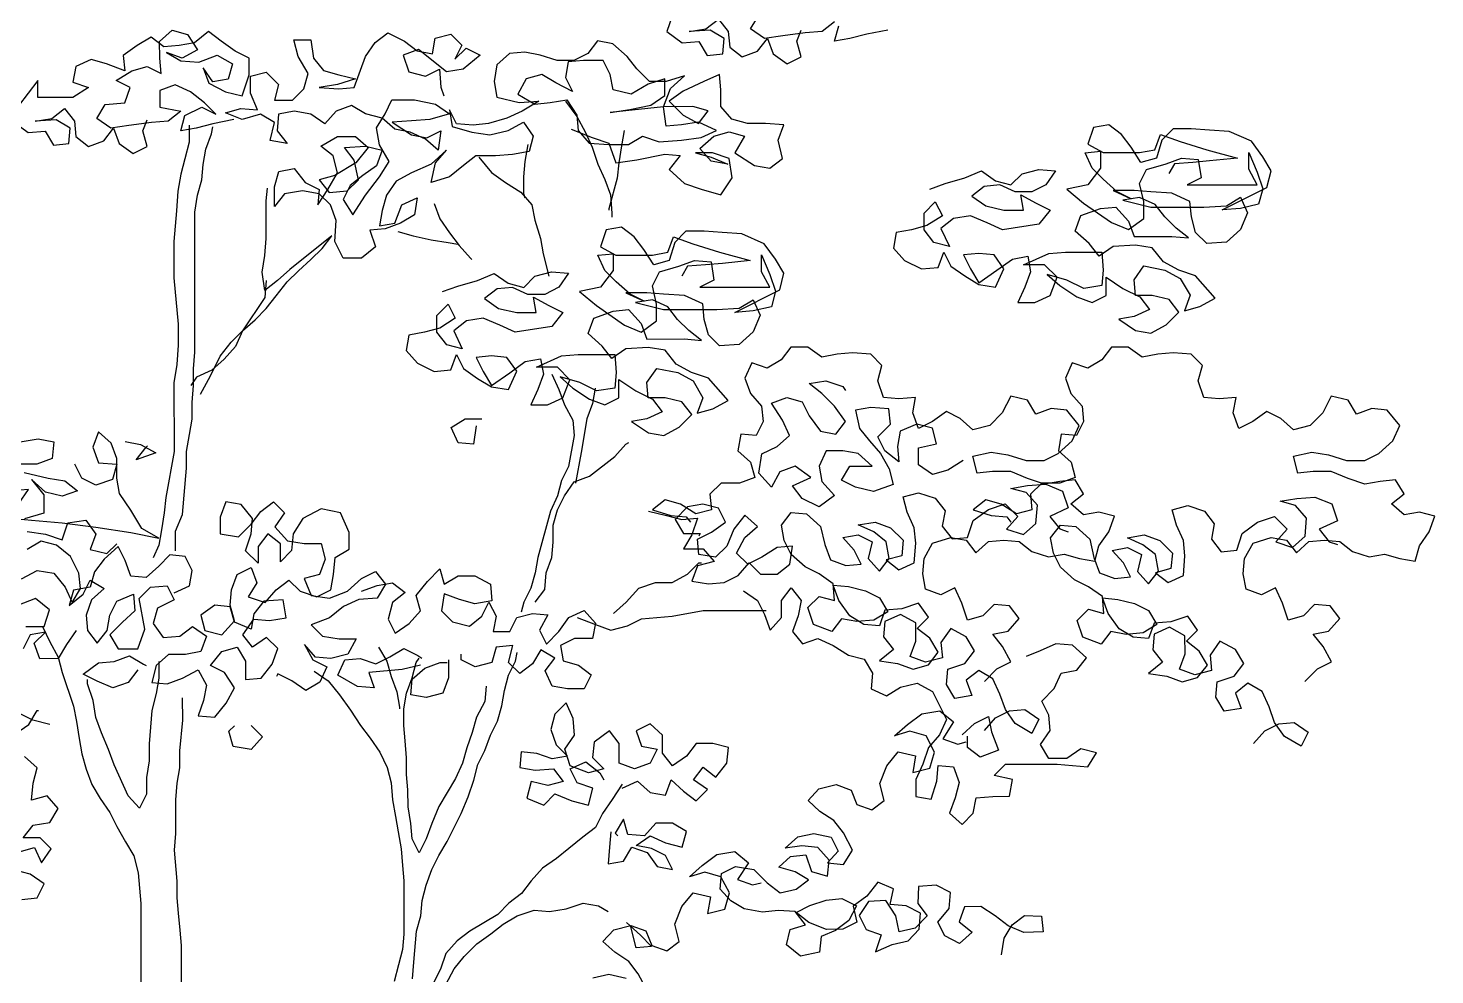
# Model space of a CAD drawing. Header units: millimetres. Extents: x 2198.5 to 2287.8, y 1208.8 to 1298.1.
# Drawn here: x 2240.762 to 2241.489, y 1296.695 to 1297.184 of the extents above; entities that cross this region are included whole.
import ezdxf

# ---------------------------------------------------------------- set-up
doc = ezdxf.new("R2010")
doc.units = ezdxf.units.MM
doc.layers.add('FACHADA', color=7, linetype='Continuous')

# ---------------------------------------------------------------- blocks, each defined once
blk = doc.blocks.new('A$C4B3014FE')
at = {"layer": 'FACHADA', "color": 3}
for points in [[(0.26201, 0.181), (0.25332, 0.17926), (0.24637, 0.17752), (0.24, 0.17635), (0.24173, 0.18272)], [(0.24, 0.18446), (0.23479, 0.1804), (0.22784, 0.17981), (0.21857, 0.17865), (0.21104, 0.17748), (0.20525, 0.18153), (0.20872, 0.18733)], [(0.17281, 0.18671), (0.1705, 0.18034), (0.17687, 0.17571), (0.18382, 0.1763), (0.1873, 0.17051), (0.19367, 0.1711), (0.19425, 0.17747), (0.18845, 0.18094), (0.17976, 0.18035), (0.18671, 0.18151), (0.19192, 0.18557), (0.19598, 0.18036), (0.19657, 0.17399), (0.20178, 0.16994), (0.20815, 0.17227), (0.2122, 0.17748), (0.21452, 0.17111), (0.22032, 0.16707), (0.22611, 0.16997), (0.22436, 0.17634), (0.2261, 0.18097)], [(-0.00866, 0.14392), (-0.01735, 0.14217), (-0.0243, 0.14043), (-0.03067, 0.13926), (-0.02893, 0.14563), (-0.02199, 0.14912), (-0.01619, 0.14623), (-0.02083, 0.15085), (-0.02663, 0.15548), (-0.033, 0.15837), (-0.03937, 0.15605), (-0.03936, 0.1491), (-0.03067, 0.14737), (-0.03588, 0.14331), (-0.04283, 0.14273), (-0.0521, 0.14156), (-0.05963, 0.14039), (-0.06542, 0.14444), (-0.06195, 0.15024), (-0.05384, 0.15082), (-0.05153, 0.1572), (-0.05733, 0.16009), (-0.05096, 0.16415), (-0.04459, 0.16589), (-0.0388, 0.163), (-0.03938, 0.16937), (-0.03939, 0.17632), (-0.03418, 0.18096), (-0.02781, 0.17923), (-0.02375, 0.17286), (-0.03011, 0.16938), (-0.03649, 0.17169), (-0.03069, 0.16822), (-0.02316, 0.16765), (-0.01564, 0.17055), (-0.00926, 0.16708), (-0.01099, 0.16071), (-0.01736, 0.15955), (-0.02142, 0.16533), (-0.0191, 0.15896), (-0.01215, 0.1555), (-0.00519, 0.15376), (-0.00231, 0.16246), (-0.00231, 0.16941), (-0.00811, 0.1723), (-0.0139, 0.17635), (-0.01912, 0.1804), (-0.02491, 0.17576), (-0.03128, 0.17459), (-0.03765, 0.17401), (-0.04286, 0.17806), (-0.04865, 0.17458), (-0.05444, 0.17052), (-0.05386, 0.16415), (-0.06139, 0.16703), (-0.06776, 0.16877), (-0.07413, 0.16586), (-0.07528, 0.15949), (-0.06891, 0.15718), (-0.07528, 0.15312), (-0.08976, 0.15311), (-0.08976, 0.16006), (-0.09786, 0.14963)], [(-0.10017, 0.14325), (-0.0938, 0.13862), (-0.08685, 0.13921), (-0.08337, 0.13342), (-0.077, 0.13401), (-0.07642, 0.14038), (-0.08222, 0.14385), (-0.09091, 0.14326), (-0.08396, 0.14443), (-0.07875, 0.14848), (-0.07469, 0.14328), (-0.0741, 0.13691), (-0.06889, 0.13286), (-0.06252, 0.13518), (-0.05847, 0.14039), (-0.05615, 0.13403), (-0.05035, 0.12998), (-0.04456, 0.13288), (-0.0463, 0.13925), (-0.04457, 0.14388)], [(0.13093, 0.13999), (0.13962, 0.13652), (0.14657, 0.13421), (0.14948, 0.12611), (0.15816, 0.12727), (0.16974, 0.1296), (0.17612, 0.12903), (0.17149, 0.12323), (0.17786, 0.11744), (0.18482, 0.11513), (0.19293, 0.11282), (0.19755, 0.11978), (0.19639, 0.12789), (0.18944, 0.1302), (0.18249, 0.13019), (0.18886, 0.12846), (0.19581, 0.12557), (0.18886, 0.12672), (0.18422, 0.13193), (0.19001, 0.13715), (0.19638, 0.13889), (0.20275, 0.13716), (0.1987, 0.1302), (0.20682, 0.125), (0.21319, 0.12385), (0.2184, 0.12791), (0.21665, 0.13543), (0.21896, 0.14181), (0.21143, 0.14238), (0.20391, 0.14237), (0.19753, 0.1441), (0.19289, 0.14931), (0.19289, 0.15626), (0.1923, 0.16263), (0.18593, 0.15973), (0.17725, 0.15567), (0.17146, 0.15161), (0.17726, 0.14582), (0.18363, 0.14235), (0.18768, 0.14757), (0.18131, 0.1493), (0.16915, 0.14929), (0.14714, 0.14695), (0.15525, 0.14812), (0.16393, 0.14987), (0.16972, 0.15393), (0.16972, 0.16088), (0.16277, 0.15855), (0.15582, 0.15449), (0.14829, 0.15622), (0.14713, 0.16259), (0.14422, 0.16838), (0.13612, 0.16837), (0.12975, 0.16779), (0.12859, 0.16142), (0.13149, 0.15563), (0.12454, 0.1591), (0.11875, 0.16257), (0.11238, 0.16082), (0.10891, 0.15445), (0.11586, 0.1504), (0.12223, 0.15099), (0.12918, 0.15215), (0.13324, 0.14578), (0.13383, 0.13941), (0.13846, 0.1342), (0.14657, 0.13363), (0.15468, 0.13364), (0.16047, 0.13712), (0.16742, 0.13481), (0.17669, 0.1354), (0.1848, 0.13656), (0.19117, 0.13946), (0.18363, 0.14293), (0.17668, 0.14177), (0.17031, 0.14118), (0.16915, 0.14929), (0.17204, 0.15682), (0.17782, 0.16204), (0.1703, 0.15972), (0.16335, 0.15971), (0.15813, 0.16492), (0.15407, 0.17013), (0.14827, 0.17534), (0.1419, 0.17649), (0.13785, 0.17127), (0.13206, 0.16837), (0.12511, 0.16836), (0.11816, 0.17067), (0.11179, 0.17183), (0.10542, 0.17124), (0.10021, 0.1666), (0.09906, 0.15965), (0.10022, 0.15328), (0.10949, 0.15097), (0.1176, 0.15156), (0.11065, 0.1475), (0.10428, 0.1446), (0.09675, 0.14227), (0.09038, 0.14169), (0.08343, 0.14226), (0.08053, 0.14805), (0.0817, 0.1411), (0.08981, 0.13879), (0.09734, 0.13764), (0.10487, 0.13939), (0.11123, 0.14287), (0.11529, 0.13708), (0.11356, 0.13071), (0.10661, 0.12954), (0.09966, 0.12896), (0.09155, 0.12895), (0.08634, 0.12489), (0.08056, 0.12025), (0.07303, 0.11793), (0.07476, 0.12604), (0.07939, 0.13125), (0.07302, 0.12546), (0.06492, 0.12197), (0.05855, 0.11849), (0.0545, 0.1127), (0.05277, 0.10632), (0.05162, 0.09995), (0.05799, 0.10112), (0.06087, 0.10865), (0.06724, 0.11155), (0.06609, 0.1046), (0.0603, 0.10112), (0.05393, 0.0988), (0.04756, 0.09821), (0.04989, 0.09126), (0.0441, 0.08662), (0.03657, 0.08662), (0.03309, 0.09356), (0.03366, 0.10225), (0.03134, 0.10862), (0.0267, 0.11325), (0.01975, 0.1144), (0.01222, 0.11324), (0.00817, 0.10802), (0.00816, 0.11613), (0.00989, 0.1225), (0.01626, 0.12367), (0.0209, 0.11788), (0.0267, 0.11499), (0.02612, 0.10862), (0.03017, 0.11499), (0.03422, 0.12195), (0.03248, 0.12889), (0.02726, 0.13294), (0.03421, 0.137), (0.04174, 0.13701), (0.04695, 0.13238), (0.04175, 0.12601), (0.03306, 0.12079), (0.02669, 0.11904), (0.03075, 0.11383), (0.03828, 0.11442), (0.04291, 0.11906), (0.04117, 0.12716), (0.03711, 0.13237), (0.04579, 0.13296), (0.05275, 0.13123), (0.05043, 0.12486), (0.04465, 0.1208), (0.03944, 0.11674), (0.03655, 0.11094), (0.04061, 0.10458), (0.04581, 0.11269), (0.0516, 0.12022), (0.05565, 0.1266), (0.05159, 0.13355), (0.05042, 0.14049), (0.05389, 0.14629), (0.05678, 0.15208), (0.06605, 0.15209), (0.07474, 0.15036), (0.08053, 0.14631), (0.07243, 0.14399), (0.0649, 0.1434), (0.05679, 0.14282), (0.0649, 0.13761), (0.07127, 0.13646), (0.07706, 0.13936), (0.07591, 0.13125), (0.0707, 0.13588), (0.06432, 0.13877), (0.05795, 0.13992), (0.05273, 0.14455), (0.04578, 0.14628), (0.03999, 0.14975), (0.03362, 0.14743), (0.02899, 0.14221), (0.02319, 0.14626), (0.01624, 0.14741), (0.00987, 0.14625), (0.0093, 0.1393), (0.01336, 0.13409), (0.00641, 0.13524), (0.00814, 0.14277), (0.00234, 0.14624), (-0.00519, 0.14392), (-0.01214, 0.14681), (-0.00577, 0.14855), (0.00118, 0.14798), (-0.00172, 0.15493), (-0.00173, 0.16188), (0.00464, 0.16362), (0.00986, 0.15841), (0.00813, 0.15204), (0.01566, 0.15205), (0.02029, 0.15668), (0.02202, 0.16306), (0.01796, 0.17), (0.01621, 0.17695), (0.02316, 0.17696), (0.02433, 0.16943), (0.02839, 0.16422), (0.03476, 0.16249), (0.04171, 0.16076), (0.03419, 0.15843), (0.02666, 0.15727), (0.03477, 0.1567), (0.04114, 0.15728), (0.04576, 0.17003), (0.04981, 0.17582), (0.05502, 0.17988), (0.06197, 0.17641), (0.06719, 0.17237), (0.07356, 0.17121), (0.07471, 0.17759), (0.08108, 0.17933), (0.08572, 0.1747), (0.08283, 0.1689), (0.08746, 0.17354), (0.09325, 0.17065), (0.08631, 0.16485), (0.07936, 0.16369), (0.06777, 0.17295), (0.0614, 0.17062), (0.06372, 0.16367), (0.07067, 0.16194), (0.07646, 0.16484), (0.07705, 0.15732), (0.07821, 0.15384)], [(0.27938, 0.11514), (0.28575, 0.11746), (0.29385, 0.11979), (0.3008, 0.12269), (0.3066, 0.11864), (0.31297, 0.11691), (0.3176, 0.12155), (0.32455, 0.12329), (0.3315, 0.12272), (0.32745, 0.11692), (0.32166, 0.11402), (0.31471, 0.11402), (0.30834, 0.11691), (0.30197, 0.11632), (0.29676, 0.11226), (0.30255, 0.10821), (0.31008, 0.10648), (0.31819, 0.10649), (0.31703, 0.11286), (0.3234, 0.10939), (0.3292, 0.1065), (0.32457, 0.1007), (0.30951, 0.09837), (0.30314, 0.10126), (0.29619, 0.10415), (0.28924, 0.10299), (0.28403, 0.09893), (0.28751, 0.0914), (0.28114, 0.09313), (0.27708, 0.09834), (0.27707, 0.10529), (0.2817, 0.10993), (0.2846, 0.10414), (0.27823, 0.10008), (0.27187, 0.09834), (0.26549, 0.09717), (0.26434, 0.0908), (0.26898, 0.08559), (0.27593, 0.08212), (0.28288, 0.08271), (0.2852, 0.08908), (0.2881, 0.08329), (0.29389, 0.07924), (0.29969, 0.07577), (0.30664, 0.07462), (0.31011, 0.08216), (0.30605, 0.08794), (0.29968, 0.08852), (0.2933, 0.08793), (0.29621, 0.08214), (0.29969, 0.07635), (0.30721, 0.08157), (0.31358, 0.08621), (0.31995, 0.08738), (0.32111, 0.08101), (0.3188, 0.07463), (0.31591, 0.06826), (0.32286, 0.06827), (0.32923, 0.07117), (0.33212, 0.0787), (0.3269, 0.08391), (0.31821, 0.0839), (0.32864, 0.08854), (0.33558, 0.08913), (0.35064, 0.08914), (0.35123, 0.08161), (0.35066, 0.07524), (0.34313, 0.07408), (0.33617, 0.07755), (0.32806, 0.07985), (0.33328, 0.07523), (0.34024, 0.0706), (0.34661, 0.06829), (0.3524, 0.07119), (0.35239, 0.07872), (0.35935, 0.07409), (0.3663, 0.07062), (0.37036, 0.06541), (0.36399, 0.06251), (0.35762, 0.06135), (0.36457, 0.05672), (0.37095, 0.05557), (0.37731, 0.05905), (0.38252, 0.06427), (0.37846, 0.06948), (0.37151, 0.07121), (0.36456, 0.0712), (0.36398, 0.07757), (0.36803, 0.08337), (0.37671, 0.08164), (0.38309, 0.07817), (0.38715, 0.07122), (0.38484, 0.06485), (0.39121, 0.06659), (0.39758, 0.07007), (0.38946, 0.07933), (0.38251, 0.08164), (0.37613, 0.08511), (0.37149, 0.0909), (0.36454, 0.09205), (0.35528, 0.09146), (0.34949, 0.0874), (0.34543, 0.09261), (0.33963, 0.09782), (0.34194, 0.10419), (0.35005, 0.1071), (0.35642, 0.10768), (0.36164, 0.10189), (0.36396, 0.09553), (0.3796, 0.09554), (0.38655, 0.09497), (0.38133, 0.09902), (0.37669, 0.10365), (0.37264, 0.10886), (0.36626, 0.11175), (0.35931, 0.11058), (0.3709, 0.1077), (0.39291, 0.10772), (0.40217, 0.1083), (0.40796, 0.11178), (0.41087, 0.10542), (0.40798, 0.09846), (0.40219, 0.09324), (0.39408, 0.09266), (0.38944, 0.09729), (0.3877, 0.10366), (0.38711, 0.11003), (0.37958, 0.1135), (0.37089, 0.11407), (0.36394, 0.11464), (0.35525, 0.11463), (0.36279, 0.11116), (0.35699, 0.11405), (0.3512, 0.11926), (0.34656, 0.12389), (0.34366, 0.13026), (0.35003, 0.13084), (0.35003, 0.12389), (0.34483, 0.11694), (0.33614, 0.11519), (0.3431, 0.10941), (0.35469, 0.10131), (0.36164, 0.09842), (0.36801, 0.10306), (0.368, 0.11001), (0.36626, 0.11754), (0.36915, 0.12333), (0.37725, 0.12566), (0.38362, 0.12798), (0.39057, 0.12741), (0.39174, 0.11988), (0.38595, 0.11698), (0.41491, 0.117), (0.41143, 0.12337), (0.41142, 0.13032), (0.4149, 0.12222), (0.41723, 0.11527), (0.4155, 0.10889), (0.40797, 0.10715), (0.40044, 0.10656), (0.41896, 0.11585), (0.4207, 0.1228), (0.41722, 0.12859), (0.41258, 0.13496), (0.40331, 0.139), (0.3952, 0.13957), (0.38767, 0.14015), (0.38014, 0.14014), (0.37551, 0.1355), (0.3732, 0.12797), (0.36683, 0.12623), (0.36277, 0.13259), (0.35871, 0.1378), (0.35349, 0.14185), (0.34712, 0.14069), (0.34481, 0.13374), (0.35119, 0.13027), (0.36624, 0.13028), (0.37261, 0.13144), (0.37493, 0.13782), (0.38304, 0.13493), (0.39404, 0.13146), (0.40679, 0.128), (0.39521, 0.12683), (0.38826, 0.12625), (0.38073, 0.12566), (0.37842, 0.1216)], [(0.0777, 0.07275), (0.08407, 0.07508), (0.09218, 0.0774), (0.09913, 0.0803), (0.10492, 0.07625), (0.1113, 0.07452), (0.11593, 0.07916), (0.12287, 0.0809), (0.12983, 0.08033), (0.12578, 0.07454), (0.11999, 0.07163), (0.11304, 0.07163), (0.10666, 0.07452), (0.10029, 0.07393), (0.09508, 0.06987), (0.10088, 0.06582), (0.10841, 0.06409), (0.11652, 0.0641), (0.11535, 0.07047), (0.12173, 0.067), (0.12752, 0.06411), (0.12289, 0.05831), (0.10784, 0.05598), (0.10146, 0.05887), (0.09451, 0.06176), (0.08756, 0.0606), (0.08235, 0.05654), (0.08583, 0.04901), (0.07946, 0.05075), (0.0754, 0.05595), (0.0754, 0.06291), (0.08003, 0.06754), (0.08293, 0.06175), (0.07656, 0.05769), (0.07019, 0.05595), (0.06382, 0.05479), (0.06267, 0.04841), (0.06731, 0.04321), (0.07426, 0.03974), (0.08121, 0.04032), (0.08352, 0.0467), (0.08642, 0.04091), (0.09222, 0.03686), (0.09801, 0.03339), (0.10496, 0.03223), (0.10843, 0.03977), (0.10437, 0.04556), (0.098, 0.04613), (0.09163, 0.04554), (0.09453, 0.03975), (0.09801, 0.03397), (0.10554, 0.03919), (0.1119, 0.04383), (0.11827, 0.04499), (0.11944, 0.03862), (0.11713, 0.03225), (0.11424, 0.02587), (0.12119, 0.02588), (0.12756, 0.02878), (0.13044, 0.03631), (0.12523, 0.04152), (0.11654, 0.04151), (0.12696, 0.04616), (0.13391, 0.04674), (0.14897, 0.04675), (0.14956, 0.03923), (0.14898, 0.03285), (0.14145, 0.03169), (0.1345, 0.03516), (0.12639, 0.03747), (0.13161, 0.03284), (0.13856, 0.02821), (0.14493, 0.0259), (0.15072, 0.0288), (0.15072, 0.03633), (0.15767, 0.0317), (0.16462, 0.02824), (0.16868, 0.02303), (0.16232, 0.02012), (0.15595, 0.01896), (0.1629, 0.01433), (0.16927, 0.01318), (0.17564, 0.01666), (0.18085, 0.02188), (0.17679, 0.02709), (0.16984, 0.02882), (0.16289, 0.02881), (0.1623, 0.03518), (0.16635, 0.04098), (0.17504, 0.03925), (0.18141, 0.03578), (0.18547, 0.02883), (0.18316, 0.02246), (0.18953, 0.0242), (0.1959, 0.02768), (0.18778, 0.03694), (0.18083, 0.03925), (0.17446, 0.04272), (0.16982, 0.04851), (0.16287, 0.04966), (0.1536, 0.04908), (0.14781, 0.04502), (0.14375, 0.05023), (0.13796, 0.05543), (0.14027, 0.06181), (0.14837, 0.06471), (0.15474, 0.06529), (0.15996, 0.05951), (0.16228, 0.05314), (0.17792, 0.05315), (0.18487, 0.05258), (0.17966, 0.05663), (0.17502, 0.06126), (0.17096, 0.06647), (0.16459, 0.06936), (0.15764, 0.06819), (0.16922, 0.06531), (0.19123, 0.06533), (0.2005, 0.06592), (0.20629, 0.0694), (0.20919, 0.06303), (0.2063, 0.05607), (0.20051, 0.05086), (0.19241, 0.05027), (0.18777, 0.0549), (0.18602, 0.06127), (0.18544, 0.06764), (0.17791, 0.07111), (0.16922, 0.07168), (0.16227, 0.07225), (0.15358, 0.07224), (0.16111, 0.06878), (0.15532, 0.07167), (0.14952, 0.07687), (0.14488, 0.0815), (0.14198, 0.08787), (0.14835, 0.08846), (0.14836, 0.08151), (0.14315, 0.07455), (0.13447, 0.07281), (0.14142, 0.06702), (0.15301, 0.05892), (0.15997, 0.05603), (0.16633, 0.06067), (0.16633, 0.06762), (0.16458, 0.07515), (0.16747, 0.08094), (0.17558, 0.08327), (0.18195, 0.08559), (0.1889, 0.08502), (0.19006, 0.07749), (0.18427, 0.07459), (0.21323, 0.07462), (0.20975, 0.08098), (0.20975, 0.08793), (0.21323, 0.07983), (0.21555, 0.07288), (0.21382, 0.06651), (0.20629, 0.06476), (0.19876, 0.06418), (0.21729, 0.07346), (0.21902, 0.08041), (0.21554, 0.0862), (0.2109, 0.09257), (0.20163, 0.09661), (0.19352, 0.09719), (0.18599, 0.09776), (0.17846, 0.09775), (0.17383, 0.09311), (0.17152, 0.08558), (0.16515, 0.08384), (0.16109, 0.09021), (0.15703, 0.09541), (0.15182, 0.09946), (0.14545, 0.0983), (0.14314, 0.09135), (0.14951, 0.08788), (0.16457, 0.08789), (0.17094, 0.08906), (0.17325, 0.09543), (0.18136, 0.09254), (0.19237, 0.08908), (0.20512, 0.08561), (0.19353, 0.08444), (0.18658, 0.08386), (0.17905, 0.08327), (0.17674, 0.07922)], [(0.302, -0.08864), (0.30721, -0.08342), (0.313, -0.08052), (0.30952, -0.07415), (0.30546, -0.06894), (0.31183, -0.06778), (0.31646, -0.06256), (0.3124, -0.05735), (0.30603, -0.05678), (0.3014, -0.06142), (0.29503, -0.06316), (0.2927, -0.05621), (0.2898, -0.04984), (0.28401, -0.05274), (0.27764, -0.05043), (0.27648, -0.04406), (0.27705, -0.03769), (0.28052, -0.03132), (0.28805, -0.02899), (0.29442, -0.03014), (0.29848, -0.03535), (0.30369, -0.03072), (0.31006, -0.03013), (0.31643, -0.0307), (0.32164, -0.03475), (0.3286, -0.03706), (0.33497, -0.0359), (0.34134, -0.03763), (0.34771, -0.03878), (0.34944, -0.03241), (0.35349, -0.02662), (0.3558, -0.02024), (0.34943, -0.01851), (0.34306, -0.01967), (0.33784, -0.01505), (0.34305, -0.01099), (0.33957, -0.0052), (0.3332, -0.00578), (0.32683, -0.00695), (0.31988, -0.00464), (0.31293, -0.00175), (0.3054, -0.00175), (0.29903, -0.00234), (0.29728, 0.00461), (0.30481, 0.00635), (0.31176, 0.0052), (0.31929, 0.00289), (0.32682, 0.0029), (0.33261, 0.0058), (0.3384, 0.01102), (0.34129, 0.01739), (0.33607, 0.02376), (0.3297, 0.02433), (0.32333, 0.02201), (0.31985, 0.0278), (0.3129, 0.02953), (0.30943, 0.02258), (0.30422, 0.01736), (0.29727, 0.01561), (0.29205, 0.02024), (0.28626, 0.02313), (0.28047, 0.01907), (0.27468, 0.01617), (0.27236, 0.02254), (0.27351, 0.02891), (0.26656, 0.02833), (0.26019, 0.0289), (0.25787, 0.03585), (0.2596, 0.04222), (0.25496, 0.04685), (0.24743, 0.04742), (0.24106, 0.04684), (0.23469, 0.04568), (0.2289, 0.04972), (0.22195, 0.04972), (0.2179, 0.0445), (0.21211, 0.04102), (0.20573, 0.04333), (0.20284, 0.03696), (0.20517, 0.03059), (0.2098, 0.02538), (0.21039, 0.01901), (0.2075, 0.01322), (0.20113, 0.01379), (0.19997, 0.00684), (0.20519, 0.00221), (0.20694, -0.00416), (0.20057, -0.00648), (0.19304, -0.00649), (0.18841, -0.01113), (0.18899, -0.0175), (0.18262, -0.01924), (0.17625, -0.01519), (0.16988, -0.01346), (0.16467, -0.01752), (0.1722, -0.01983), (0.17857, -0.0204), (0.18031, -0.02272)], [(0.43468, -0.08864), (0.43989, -0.08342), (0.44568, -0.08052), (0.4422, -0.07415), (0.43814, -0.06894), (0.44451, -0.06778), (0.44914, -0.06256), (0.44508, -0.05735), (0.43871, -0.05678), (0.43408, -0.06142), (0.42771, -0.06316), (0.42538, -0.05621), (0.42248, -0.04984), (0.41669, -0.05274), (0.41032, -0.05043), (0.40916, -0.04406), (0.40973, -0.03769), (0.4132, -0.03132), (0.42073, -0.02899), (0.4271, -0.03014), (0.43116, -0.03535), (0.43637, -0.03072), (0.44274, -0.03013), (0.44911, -0.0307), (0.45432, -0.03475), (0.46128, -0.03706), (0.46765, -0.0359), (0.47402, -0.03763), (0.48039, -0.03878), (0.48212, -0.03241), (0.48617, -0.02662), (0.48848, -0.02024), (0.48211, -0.01851), (0.47574, -0.01967), (0.47052, -0.01505), (0.47573, -0.01099), (0.47225, -0.0052), (0.46588, -0.00578), (0.45951, -0.00695), (0.45256, -0.00464), (0.44561, -0.00175), (0.43808, -0.00175), (0.43171, -0.00234), (0.42996, 0.00461), (0.43749, 0.00635), (0.44444, 0.0052), (0.45197, 0.00289), (0.4595, 0.0029), (0.46529, 0.0058), (0.47108, 0.01102), (0.47397, 0.01739), (0.46875, 0.02376), (0.46238, 0.02433), (0.45601, 0.02201), (0.45253, 0.0278), (0.44558, 0.02953), (0.44211, 0.02258), (0.4369, 0.01736), (0.42995, 0.01561), (0.42474, 0.02024), (0.41894, 0.02313), (0.41315, 0.01907), (0.40736, 0.01617), (0.40504, 0.02254), (0.40619, 0.02891), (0.39924, 0.02833), (0.39287, 0.0289), (0.39055, 0.03585), (0.39228, 0.04222), (0.38764, 0.04685), (0.38011, 0.04742), (0.37374, 0.04684), (0.36737, 0.04568), (0.36158, 0.04972), (0.35463, 0.04972), (0.35058, 0.0445), (0.34479, 0.04102), (0.33841, 0.04333), (0.33552, 0.03696), (0.33785, 0.03059), (0.34249, 0.02538), (0.34307, 0.01901), (0.34018, 0.01322), (0.33381, 0.01379), (0.33266, 0.00684), (0.33787, 0.00221), (0.33962, -0.00416), (0.33325, -0.00648), (0.32572, -0.00649), (0.32109, -0.01113), (0.32167, -0.0175), (0.3153, -0.01924), (0.30893, -0.01519), (0.30256, -0.01346), (0.29735, -0.01752), (0.30488, -0.01983), (0.31125, -0.0204), (0.31299, -0.02272)], [(0.29323, 0.00287), (0.28686, -0.00119), (0.28049, -0.00294), (0.2747, 0.00111), (0.27469, 0.00806), (0.28222, 0.00981), (0.28047, 0.01618), (0.2741, 0.01791), (0.26715, 0.01501), (0.266, 0.00864), (0.26659, 0.00226), (0.26079, 0.00689), (0.25789, 0.01268), (0.2631, 0.0179), (0.26251, 0.02427), (0.25498, 0.02484), (0.24861, 0.02368), (0.25036, 0.01615), (0.25442, 0.01094), (0.25905, 0.00573), (0.26253, -0.00064), (0.26428, -0.007), (0.25617, -0.00991), (0.24864, -0.00818), (0.24285, -0.00529), (0.24632, 0.00051), (0.25558, 0.00052), (0.24979, 0.00572), (0.24341, 0.00688), (0.23646, 0.00687), (0.23357, 0.0005), (0.23474, -0.00587), (0.23996, -0.01166), (0.23359, -0.0163), (0.22664, -0.01283), (0.22258, -0.00762), (0.2301, -0.00414), (0.22373, 0.00049), (0.21736, -0.00183), (0.21389, -0.00821), (0.20867, -0.00242), (0.20982, 0.00569), (0.21619, 0.00859), (0.2214, 0.01323), (0.2185, 0.0196), (0.21386, 0.02654), (0.22023, 0.02887), (0.2266, 0.02713), (0.2295, 0.02134), (0.23414, 0.01498), (0.24051, 0.01382), (0.24456, 0.01904), (0.23992, 0.02541), (0.2347, 0.03062), (0.22949, 0.03467), (0.23644, 0.03583), (0.24339, 0.03352), (0.24455, 0.03178)], [(0.09166, 0.01716), (0.0905, 0.00963), (0.08413, 0.01021), (0.08123, 0.01657), (0.08702, 0.02006), (0.09397, 0.02006)], [(-0.09716, 0.01062), (-0.08963, 0.01178), (-0.08325, 0.01063), (-0.08383, 0.00368), (-0.0902, 0.00136), (-0.10526, 0.00135)], [(-0.09541, -0.00212), (-0.08556, -0.00443), (-0.07861, -0.00558), (-0.07339, -0.00963), (-0.07976, -0.01195), (-0.08671, -0.01022), (-0.09251, -0.00501), (-0.08729, -0.01138), (-0.08728, -0.01891), (-0.09539, -0.02123)], [(-0.09771, -0.01487), (-0.09366, -0.00907), (-0.10061, -0.00966)], [(-0.11914, -0.02068), (-0.10408, -0.02066), (-0.09249, -0.02181), (-0.07975, -0.02296), (-0.06585, -0.02468), (-0.05136, -0.02699), (-0.03978, -0.02929), (-0.04673, -0.02524), (-0.05137, -0.01772), (-0.05601, -0.01077), (-0.05718, -0.0044), (-0.05718, 0.00371), (-0.05951, 0.01007), (-0.06472, 0.0147), (-0.06704, 0.00833), (-0.06471, 0.00196), (-0.05718, 0.00139), (-0.05891, -0.00498), (-0.06586, -0.00731), (-0.07166, -0.00442), (-0.07456, 0.00137)], [(-0.05372, 0.01066), (-0.04734, 0.00951), (-0.04097, 0.00604), (-0.04908, 0.00313), (-0.04503, 0.00835), (-0.04445, 0.00893)], [(0.30202, -0.10891), (0.30665, -0.10369), (0.31244, -0.10079), (0.31881, -0.10021), (0.3246, -0.10425), (0.32171, -0.11005), (0.31476, -0.106), (0.3107, -0.10021), (0.30838, -0.09384), (0.30547, -0.08748), (0.29968, -0.08401), (0.29447, -0.08806), (0.29679, -0.09443), (0.28984, -0.0956), (0.28636, -0.08981), (0.28694, -0.08344), (0.29389, -0.08111), (0.29793, -0.0759), (0.29445, -0.07011), (0.28808, -0.06664), (0.28403, -0.07244), (0.28462, -0.07881), (0.27767, -0.08055), (0.27129, -0.07824), (0.2736, -0.07187), (0.2736, -0.06434), (0.26722, -0.06087), (0.26086, -0.06377), (0.26028, -0.07014), (0.26434, -0.07535), (0.25855, -0.07999), (0.26608, -0.08114), (0.27246, -0.08345), (0.27883, -0.08171), (0.28288, -0.07649), (0.2794, -0.0707), (0.27418, -0.06665), (0.27881, -0.06201), (0.27475, -0.05623), (0.2678, -0.05855), (0.26085, -0.05914), (0.25854, -0.06551), (0.25217, -0.06494), (0.24637, -0.06147), (0.24173, -0.0551), (0.23941, -0.04873), (0.24578, -0.0493), (0.25273, -0.05103), (0.25853, -0.05392), (0.26201, -0.05971), (0.25622, -0.06319), (0.24927, -0.06378), (0.2429, -0.06263), (0.23885, -0.06784), (0.23132, -0.06495), (0.22899, -0.05801), (0.23362, -0.05337), (0.24, -0.0551), (0.23941, -0.04815), (0.23361, -0.0441), (0.22782, -0.04121), (0.22202, -0.036), (0.21912, -0.03021), (0.21796, -0.02384), (0.22201, -0.01863), (0.22838, -0.0192), (0.23418, -0.02441), (0.23592, -0.03194), (0.23824, -0.03831), (0.24462, -0.04062), (0.25099, -0.04003), (0.24809, -0.03424), (0.24345, -0.02903), (0.24982, -0.02787), (0.25561, -0.03076), (0.25388, -0.03771), (0.25852, -0.04292), (0.26257, -0.0377), (0.2614, -0.03075), (0.25619, -0.0267), (0.24981, -0.02381), (0.25676, -0.02265), (0.26314, -0.02496), (0.26835, -0.03017), (0.26778, -0.03654), (0.26141, -0.03828), (0.26663, -0.04233), (0.273, -0.03943), (0.27357, -0.03132), (0.27298, -0.02495), (0.27008, -0.01858), (0.26834, -0.01221), (0.27471, -0.01047), (0.28166, -0.01278), (0.28572, -0.01799), (0.28457, -0.02436), (0.28863, -0.02957), (0.295, -0.02899), (0.29731, -0.02203), (0.30367, -0.01739), (0.31062, -0.01507), (0.31584, -0.02028), (0.31121, -0.0255), (0.31816, -0.02781), (0.32337, -0.02317), (0.32394, -0.01564), (0.3193, -0.01043), (0.31293, -0.0087), (0.31988, -0.00753), (0.32741, -0.00695), (0.33436, -0.00984), (0.33669, -0.01678), (0.32916, -0.02027), (0.33322, -0.02548), (0.3367, -0.02663)], [(-0.03339, -0.05188), (-0.02702, -0.04897), (-0.02587, -0.0426), (-0.02877, -0.03681), (-0.03514, -0.03624), (-0.03977, -0.04088), (-0.04498, -0.04551), (-0.05135, -0.04494), (-0.05367, -0.03857), (-0.05657, -0.03278), (-0.06236, -0.038), (-0.06641, -0.04322), (-0.06814, -0.04959), (-0.07509, -0.05075), (-0.07682, -0.05713), (-0.07103, -0.05249), (-0.06814, -0.04669), (-0.06235, -0.05016), (-0.06756, -0.0548), (-0.06987, -0.06118), (-0.06928, -0.06755), (-0.06522, -0.07276), (-0.06117, -0.06754), (-0.06002, -0.06117), (-0.05713, -0.05537), (-0.05018, -0.05247), (-0.0496, -0.05942), (-0.05481, -0.06406), (-0.06001, -0.06928), (-0.05653, -0.07506), (-0.04842, -0.07506), (-0.04554, -0.06695), (-0.04786, -0.05421), (-0.04324, -0.04957), (-0.03629, -0.04898), (-0.03338, -0.05477), (-0.04033, -0.05825), (-0.04206, -0.06463), (-0.038, -0.07041), (-0.03105, -0.06983), (-0.02584, -0.06577), (-0.02005, -0.06982), (-0.02236, -0.07619), (-0.02873, -0.07736), (-0.03568, -0.07736), (-0.04089, -0.082), (-0.04262, -0.08895), (-0.03625, -0.08953), (-0.02988, -0.0872), (-0.02351, -0.08372), (-0.02003, -0.09009), (-0.02118, -0.09646), (-0.02349, -0.10284), (-0.01654, -0.10341), (-0.01191, -0.09761), (-0.00845, -0.09124), (-0.01251, -0.08487), (-0.0183, -0.08198), (-0.01367, -0.07618), (-0.0073, -0.07444), (-0.00382, -0.08023), (-0.00382, -0.08776), (0.00256, -0.08717), (0.00718, -0.08138), (0.00949, -0.075), (0.00486, -0.07037), (-0.00093, -0.07443), (-0.00499, -0.06922), (-0.00036, -0.06285), (0.00601, -0.06342), (0.01296, -0.06226), (0.01179, -0.05473), (0.00368, -0.05532), (-0.00036, -0.06053), (-0.00152, -0.06691), (-0.00847, -0.06402), (-0.01021, -0.05765), (-0.01659, -0.05707), (-0.02237, -0.06113), (-0.02063, -0.0675), (-0.01368, -0.06923), (-0.00847, -0.06344), (-0.01021, -0.05707), (-0.00964, -0.0507), (-0.00733, -0.04432), (-0.00154, -0.04142), (0.00078, -0.04779), (-0.00269, -0.05358), (0.00426, -0.0559), (0.00889, -0.05068), (0.0141, -0.04662), (0.01874, -0.05125), (0.02569, -0.05356), (0.03148, -0.05066), (0.03263, -0.04429), (0.03321, -0.03733), (0.039, -0.03385), (0.03899, -0.0269), (0.03551, -0.0188), (0.0274, -0.01707), (0.01987, -0.02113), (0.01582, -0.0275), (0.01525, -0.03445), (0.01062, -0.03909), (0.01061, -0.03156), (0.0054, -0.02751), (0.00135, -0.03273), (0.00135, -0.03968), (-0.00386, -0.03447), (-0.00155, -0.02752), (-0.00098, -0.02115), (-0.00562, -0.01536), (-0.01199, -0.01421), (-0.0143, -0.02058), (-0.0143, -0.02753), (-0.00677, -0.02868), (-0.00156, -0.02347), (0.00249, -0.01825), (0.0077, -0.01419), (0.01234, -0.01882), (0.00829, -0.02461), (0.01351, -0.0304), (0.02046, -0.03155), (0.02741, -0.03155), (0.02915, -0.03792), (0.02684, -0.04429), (0.02047, -0.04603), (0.02338, -0.05298), (0.03091, -0.05413), (0.03843, -0.05123), (0.04422, -0.04601), (0.05001, -0.04311), (0.05407, -0.04832), (0.0506, -0.05412), (0.04307, -0.0547), (0.0367, -0.0576), (0.03091, -0.06224), (0.02339, -0.06514), (0.02802, -0.06977), (0.03498, -0.07093), (0.04193, -0.07092), (0.03846, -0.07729), (0.03151, -0.07904), (0.02514, -0.07846), (0.0205, -0.07326), (0.02398, -0.07962), (0.02977, -0.08251), (0.02688, -0.08889), (0.02109, -0.09237), (0.0153, -0.08832), (0.0095, -0.08543), (0.00893, -0.08659)], [(0.16293, -0.0181), (0.17046, -0.01983), (0.17683, -0.02156), (0.1832, -0.02098), (0.18089, -0.02793), (0.17742, -0.03373), (0.18553, -0.03372), (0.19017, -0.03893), (0.18322, -0.04067), (0.18091, -0.04705), (0.18786, -0.0482), (0.19423, -0.04761), (0.20002, -0.04471), (0.20465, -0.03949), (0.20929, -0.04412), (0.21624, -0.04412), (0.22145, -0.04006), (0.2226, -0.03253), (0.21623, -0.03311), (0.20986, -0.03717), (0.20407, -0.04007), (0.19943, -0.03544), (0.2029, -0.02907), (0.20811, -0.02443), (0.2029, -0.0198), (0.19827, -0.0256), (0.19538, -0.03255), (0.19075, -0.03719), (0.1838, -0.03604), (0.18321, -0.02967), (0.189, -0.02677), (0.19479, -0.02271), (0.19189, -0.01692), (0.18552, -0.01519), (0.17915, -0.01635), (0.17394, -0.02157), (0.17742, -0.02736), (0.18437, -0.02735), (0.18379, -0.02851)], [(0.41347, -0.11421), (0.4181, -0.10899), (0.42389, -0.10609), (0.43026, -0.1055), (0.43606, -0.10955), (0.43316, -0.11535), (0.42621, -0.1113), (0.42215, -0.10551), (0.41983, -0.09914), (0.41693, -0.09277), (0.41113, -0.0893), (0.40592, -0.09336), (0.40825, -0.09973), (0.4013, -0.1009), (0.39782, -0.09511), (0.39839, -0.08874), (0.40534, -0.08641), (0.40939, -0.0812), (0.40591, -0.07541), (0.39953, -0.07194), (0.39548, -0.07773), (0.39607, -0.0841), (0.38912, -0.08585), (0.38275, -0.08354), (0.38506, -0.07716), (0.38505, -0.06963), (0.37868, -0.06617), (0.37231, -0.06907), (0.37173, -0.07544), (0.37579, -0.08065), (0.37, -0.08529), (0.37754, -0.08644), (0.38391, -0.08875), (0.39028, -0.08701), (0.39433, -0.08179), (0.39085, -0.076), (0.38563, -0.07195), (0.39026, -0.06731), (0.3862, -0.06153), (0.37925, -0.06385), (0.3723, -0.06443), (0.36999, -0.07081), (0.36362, -0.07023), (0.35782, -0.06676), (0.35319, -0.0604), (0.35086, -0.05403), (0.35723, -0.0546), (0.36419, -0.05633), (0.36998, -0.05922), (0.37346, -0.06501), (0.36767, -0.06849), (0.36072, -0.06908), (0.35435, -0.06793), (0.3503, -0.07314), (0.34277, -0.07025), (0.34045, -0.0633), (0.34508, -0.05867), (0.35145, -0.0604), (0.35086, -0.05345), (0.34507, -0.0494), (0.33927, -0.04651), (0.33348, -0.0413), (0.33057, -0.03551), (0.32941, -0.02914), (0.33346, -0.02393), (0.33983, -0.0245), (0.34563, -0.02971), (0.34737, -0.03723), (0.34969, -0.0436), (0.35607, -0.04591), (0.36244, -0.04533), (0.35954, -0.03954), (0.3549, -0.03433), (0.36127, -0.03317), (0.36706, -0.03606), (0.36533, -0.04301), (0.36997, -0.04822), (0.37402, -0.043), (0.37286, -0.03605), (0.36764, -0.032), (0.36127, -0.02911), (0.36821, -0.02795), (0.37459, -0.03026), (0.37981, -0.03547), (0.37923, -0.04184), (0.37286, -0.04358), (0.37808, -0.04763), (0.38445, -0.04473), (0.38502, -0.03662), (0.38443, -0.03025), (0.38153, -0.02388), (0.37979, -0.01751), (0.38616, -0.01577), (0.39311, -0.01808), (0.39717, -0.02329), (0.39602, -0.02966), (0.40008, -0.03487), (0.40645, -0.03428), (0.40876, -0.02733), (0.41512, -0.02269), (0.42207, -0.02037), (0.42729, -0.02558), (0.42266, -0.03079), (0.42961, -0.0331), (0.43482, -0.02847), (0.4354, -0.02094), (0.43076, -0.01573), (0.42438, -0.014), (0.43133, -0.01283), (0.43886, -0.01225), (0.44582, -0.01513), (0.44814, -0.02208), (0.44061, -0.02557), (0.44467, -0.03077), (0.44815, -0.03193)], [(-0.07392, -0.06755), (-0.07797, -0.07335), (-0.08144, -0.07914), (-0.08896, -0.07915), (-0.09129, -0.07278), (-0.08666, -0.06814), (-0.09303, -0.06931), (-0.09592, -0.0751)], [(-0.09477, -0.06583), (-0.08724, -0.06583), (-0.08493, -0.05887), (-0.09073, -0.05424), (-0.09825, -0.05715)], [(-0.09652, -0.04614), (-0.09016, -0.04266), (-0.08321, -0.04381), (-0.07857, -0.0496), (-0.07566, -0.05597), (-0.07219, -0.05017), (-0.07278, -0.0438), (-0.07626, -0.03686), (-0.08206, -0.03223), (-0.08843, -0.0305), (-0.09422, -0.03398)], [(-0.09423, -0.02645), (-0.0867, -0.0276), (-0.07974, -0.02991), (-0.07743, -0.02296), (-0.0699, -0.02179), (-0.06584, -0.02758), (-0.06816, -0.03395), (-0.0612, -0.03568), (-0.05715, -0.03163)], [(0.04422, -0.05122), (0.05059, -0.0489), (0.05696, -0.04774), (0.06218, -0.05179), (0.05697, -0.05585), (0.05524, -0.0628), (0.05814, -0.06859), (0.06393, -0.06453), (0.06856, -0.05931), (0.06681, -0.05294), (0.07144, -0.04715), (0.07665, -0.04193), (0.07839, -0.0483), (0.08418, -0.04482), (0.09113, -0.04481), (0.09751, -0.04828), (0.09809, -0.05523), (0.09114, -0.05639), (0.08477, -0.05466), (0.0784, -0.05235), (0.07725, -0.0593), (0.08188, -0.06393), (0.08884, -0.06566), (0.09404, -0.0616), (0.09694, -0.05581), (0.09984, -0.0616), (0.09868, -0.06797), (0.10563, -0.06797), (0.10853, -0.06217), (0.11489, -0.06043), (0.12127, -0.061), (0.1178, -0.06738), (0.1207, -0.07316), (0.12591, -0.06795), (0.12996, -0.06215), (0.13632, -0.05925), (0.14096, -0.06446), (0.13981, -0.07083), (0.13228, -0.07084), (0.12649, -0.07374), (0.12766, -0.08011), (0.13403, -0.08184), (0.13924, -0.08589), (0.13635, -0.09168), (0.1294, -0.09169), (0.12303, -0.09054), (0.12013, -0.08417), (0.12418, -0.07895), (0.11838, -0.07548), (0.11491, -0.08128), (0.1097, -0.08534), (0.10507, -0.08071), (0.1068, -0.07376), (0.09985, -0.07434), (0.09812, -0.08071), (0.09117, -0.08246), (0.08537, -0.07957), (0.08537, -0.07725)], [(0.20234, -0.05108), (0.20814, -0.05513), (0.21104, -0.06092), (0.21336, -0.06729), (0.21799, -0.06207), (0.21799, -0.05512), (0.22204, -0.0499), (0.2261, -0.05511), (0.22494, -0.06148), (0.22263, -0.06786), (0.22669, -0.07307), (0.23306, -0.07074), (0.23943, -0.07363), (0.24581, -0.07768), (0.25218, -0.07942), (0.25566, -0.0852), (0.25509, -0.09158), (0.26146, -0.09447), (0.26725, -0.09099), (0.2742, -0.08924), (0.28057, -0.09271), (0.28638, -0.10429), (0.28349, -0.11066), (0.27886, -0.11588), (0.27655, -0.12283), (0.27366, -0.12921), (0.27366, -0.13616), (0.28004, -0.13731), (0.28235, -0.12978), (0.28292, -0.12341), (0.28929, -0.12398), (0.29161, -0.13035), (0.28988, -0.13672), (0.28757, -0.14309), (0.29279, -0.14772), (0.29742, -0.14309), (0.29857, -0.13671), (0.30552, -0.13613), (0.31247, -0.13612), (0.31362, -0.12917), (0.30609, -0.12744), (0.31072, -0.1228), (0.33215, -0.12278), (0.34489, -0.12393), (0.34836, -0.11813), (0.34199, -0.1164), (0.3362, -0.12046), (0.32867, -0.12047), (0.32519, -0.11468), (0.32924, -0.10888), (0.32866, -0.10251), (0.32576, -0.09672), (0.33096, -0.09151), (0.33385, -0.08513), (0.34022, -0.08397), (0.34427, -0.07875), (0.33848, -0.07354), (0.33153, -0.07297), (0.32516, -0.07587), (0.31937, -0.0782)], [(0.06858, -0.0819), (0.06105, -0.08364), (0.04715, -0.08482), (0.04947, -0.09118), (0.04252, -0.09061), (0.03441, -0.08599), (0.0373, -0.07961), (0.04367, -0.07903), (0.05004, -0.08134), (0.05583, -0.07844), (0.06162, -0.07496), (0.06742, -0.07785), (0.06916, -0.079)], [(0.0512, -0.07439), (0.05468, -0.08018), (0.05642, -0.08654), (0.05874, -0.09291), (0.05991, -0.09928), (0.05991, -0.09986)], [(0.08016, -0.07957), (0.08017, -0.0871), (0.07786, -0.09348), (0.07091, -0.09522), (0.06454, -0.09407), (0.06511, -0.0877), (0.07032, -0.08306), (0.07669, -0.08073), (0.07958, -0.08073)], [(-0.08489, -0.10637), (-0.09184, -0.10464), (-0.09879, -0.10117), (-0.10517, -0.0977), (-0.10284, -0.10465), (-0.09936, -0.11043), (-0.09357, -0.10637), (-0.0901, -0.10058), (-0.08952, -0.10058)], [(0.15203, -0.13279), (0.1584, -0.12989), (0.16362, -0.13452), (0.16999, -0.13567), (0.1723, -0.1293), (0.17752, -0.13393), (0.18273, -0.13798), (0.18736, -0.13334), (0.18157, -0.12929), (0.18561, -0.12407), (0.19083, -0.12812), (0.19546, -0.12233), (0.19603, -0.11596), (0.18966, -0.11422), (0.18271, -0.11423), (0.17866, -0.11945), (0.17287, -0.12351), (0.16881, -0.1183), (0.16881, -0.11077), (0.16359, -0.10614), (0.1578, -0.10904), (0.16012, -0.11541), (0.16649, -0.11656), (0.1636, -0.12236), (0.15723, -0.12468), (0.15086, -0.12237), (0.15085, -0.11426), (0.1468, -0.10905), (0.14043, -0.11369), (0.13985, -0.12006), (0.14449, -0.12469), (0.13812, -0.12643), (0.13059, -0.12355), (0.12827, -0.1166), (0.13232, -0.1108), (0.13173, -0.10385), (0.12883, -0.09748), (0.1242, -0.10212), (0.12247, -0.10849), (0.12479, -0.11486), (0.12943, -0.11949), (0.12306, -0.12066), (0.11669, -0.11835), (0.11031, -0.11777), (0.10974, -0.12414), (0.11611, -0.1253), (0.12364, -0.12471), (0.1277, -0.12992), (0.12133, -0.13166), (0.11438, -0.12993), (0.11265, -0.13688), (0.1196, -0.13977), (0.12423, -0.13513), (0.13118, -0.13802), (0.13814, -0.13976), (0.13987, -0.1328), (0.13349, -0.13049), (0.13059, -0.1247), (0.13696, -0.1218), (0.14276, -0.12643), (0.1445, -0.12932)], [(0.30908, -0.20172), (0.31021, -0.19484), (0.31356, -0.1893), (0.31864, -0.18541), (0.3257, -0.18574), (0.32635, -0.19218), (0.31831, -0.19247), (0.31179, -0.18974), (0.30642, -0.18559), (0.30057, -0.18175), (0.29382, -0.18191), (0.29158, -0.18812), (0.29694, -0.19227), (0.29168, -0.19696), (0.28565, -0.19392), (0.28274, -0.18822), (0.28738, -0.18255), (0.28802, -0.17598), (0.28199, -0.17294), (0.27475, -0.1734), (0.27441, -0.18047), (0.27831, -0.18554), (0.27336, -0.19072), (0.26673, -0.19217), (0.26529, -0.18555), (0.26127, -0.17918), (0.25403, -0.17964), (0.25019, -0.1855), (0.2531, -0.19119), (0.25931, -0.19343), (0.25689, -0.20044), (0.26387, -0.1974), (0.2705, -0.19596), (0.27496, -0.19108), (0.2756, -0.18451), (0.26957, -0.18147), (0.26299, -0.18083), (0.26444, -0.17444), (0.25792, -0.17171), (0.25328, -0.17738), (0.24771, -0.18158), (0.24916, -0.1882), (0.24346, -0.19112), (0.23671, -0.19127), (0.22939, -0.18836), (0.22403, -0.18421), (0.22972, -0.1813), (0.23652, -0.17905), (0.24297, -0.17841), (0.249, -0.18145), (0.24596, -0.18748), (0.24039, -0.19168), (0.23439, -0.19411), (0.23374, -0.20068), (0.22583, -0.20225), (0.22016, -0.19761), (0.2216, -0.19122), (0.22792, -0.18929), (0.22372, -0.18372), (0.21665, -0.18339), (0.21021, -0.18403), (0.20253, -0.18272), (0.19699, -0.17937), (0.19261, -0.1746), (0.19325, -0.16803), (0.19894, -0.16512), (0.20662, -0.16643), (0.21212, -0.17187), (0.21748, -0.17602), (0.2241, -0.17457), (0.22918, -0.17068), (0.22364, -0.16733), (0.21693, -0.1654), (0.2217, -0.16102), (0.22815, -0.16037), (0.23039, -0.16717), (0.23709, -0.16911), (0.23773, -0.16253), (0.23304, -0.15728), (0.22647, -0.15663), (0.21954, -0.15759), (0.22479, -0.1529), (0.23142, -0.15145), (0.23861, -0.15307), (0.24152, -0.15877), (0.23706, -0.16364), (0.24364, -0.16429), (0.24748, -0.15843), (0.24363, -0.15127), (0.23974, -0.14619), (0.23389, -0.14235), (0.22902, -0.1379), (0.23348, -0.13302), (0.24059, -0.13127), (0.2468, -0.13351), (0.24922, -0.13952), (0.25544, -0.14176), (0.26051, -0.13786), (0.25876, -0.13075), (0.26167, -0.12343), (0.26631, -0.11776), (0.2735, -0.11938), (0.27237, -0.12626), (0.27948, -0.12451), (0.28141, -0.11781), (0.27788, -0.11113), (0.27118, -0.1092), (0.26486, -0.11114), (0.27012, -0.10644), (0.27618, -0.10193), (0.2836, -0.10067), (0.28927, -0.10531), (0.28476, -0.11227), (0.29097, -0.11451), (0.29453, -0.11363)], [(0.29275, -0.11065), (0.29796, -0.10602), (0.30375, -0.10311), (0.30492, -0.10948), (0.30782, -0.11701), (0.30029, -0.11991), (0.29508, -0.11587), (0.29507, -0.11123)], [(-0.0964, -0.17878), (-0.09003, -0.17819), (-0.08714, -0.1724), (-0.09294, -0.16835), (-0.09931, -0.16662)], [(-0.09758, -0.15908), (-0.09121, -0.15734), (-0.08831, -0.16371), (-0.08426, -0.15791), (-0.0889, -0.15329), (-0.09585, -0.15329), (-0.0918, -0.14807), (-0.08485, -0.14691), (-0.08138, -0.14112), (-0.08602, -0.13591), (-0.09239, -0.13765), (-0.09181, -0.1307), (-0.09008, -0.12433), (-0.0953, -0.1197)], [(-0.00148, -0.10687), (0.00316, -0.1115), (-0.00147, -0.11672), (-0.009, -0.11556), (-0.01075, -0.10919), (-0.00843, -0.10688)], [(0.14741, -0.15075), (0.14684, -0.15712), (0.14627, -0.16407), (0.15264, -0.16291), (0.15611, -0.15712), (0.16248, -0.15943), (0.16654, -0.16521), (0.17291, -0.16637), (0.17001, -0.16058), (0.16422, -0.15769), (0.15784, -0.15653), (0.16363, -0.15247), (0.17001, -0.15536), (0.17696, -0.1571), (0.17869, -0.15072), (0.17289, -0.14725), (0.16594, -0.14726), (0.16131, -0.15248), (0.15436, -0.1519), (0.15262, -0.14553), (0.14915, -0.15133), (0.15031, -0.15249)], [(0.13988, -0.21118), (0.1465, -0.20973), (0.15369, -0.21136)], [(0.16256, -0.21672), (0.15872, -0.20955), (0.15483, -0.20448), (0.14897, -0.20064), (0.1441, -0.19618), (0.14856, -0.19131), (0.15567, -0.18955), (0.16189, -0.19179), (0.16431, -0.1978), (0.17052, -0.20004), (0.1756, -0.19615), (0.17384, -0.18903), (0.17675, -0.18171), (0.18139, -0.17604), (0.18858, -0.17767), (0.18745, -0.18455), (0.19456, -0.18279), (0.1965, -0.17609), (0.19296, -0.16942), (0.18626, -0.16748), (0.17995, -0.16942), (0.18521, -0.16473), (0.19126, -0.16022), (0.19868, -0.15895), (0.20436, -0.16359), (0.19985, -0.17055), (0.20606, -0.17279), (0.20961, -0.17191)]]:
    blk.add_lwpolyline(points, dxfattribs=at)
at = {"layer": 'FACHADA'}
for points in [[(0.1286, 0.15157), (0.13324, 0.1452), (0.13672, 0.13884), (0.13962, 0.13247), (0.14195, 0.12552), (0.14485, 0.11915), (0.14717, 0.11278), (0.14776, 0.10525), (0.14776, 0.10351)], [(-0.02719, 0.14158), (-0.02719, 0.13463), (-0.02892, 0.12768), (-0.03065, 0.12131), (-0.0318, 0.11436), (-0.03237, 0.10625), (-0.03352, 0.0935), (-0.03351, 0.07844), (-0.03175, 0.05933), (-0.03174, 0.05064), (-0.03231, 0.04253), (-0.03347, 0.035), (-0.03344, 0.00662), (-0.0369, -0.01249), (-0.03747, -0.01886), (-0.03862, -0.02582), (-0.03978, -0.03219), (-0.04209, -0.0374)], [(-0.03282, -0.0345), (-0.03283, -0.02639), (-0.02994, -0.01944), (-0.02822, -0.00032), (-0.02823, 0.00663), (-0.02708, 0.01358), (-0.02592, 0.01995), (-0.02593, 0.0269), (-0.02536, 0.03385), (-0.02536, 0.0408), (-0.02479, 0.04775), (-0.02484, 0.10567), (-0.02369, 0.11263), (-0.02196, 0.119), (-0.02139, 0.12537), (-0.02023, 0.13174), (-0.01792, 0.13811), (-0.01735, 0.14101)], [(0.15294, 0.13943), (0.15179, 0.13306), (0.15063, 0.12611), (0.15006, 0.11973), (0.1466, 0.10699), (0.1466, 0.10641)], [(0.09271, 0.12837), (0.09793, 0.122), (0.10373, 0.11795), (0.1101, 0.11391), (0.11474, 0.1087), (0.1159, 0.10233), (0.11823, 0.0948), (0.11939, 0.08843), (0.12172, 0.07916)], [(0.11298, 0.1336), (0.11183, 0.12665), (0.11125, 0.12028), (0.11126, 0.11333), (0.11184, 0.11159)], [(-0.02246, 0.03038), (-0.01841, 0.03791), (-0.01436, 0.04603), (-0.00973, 0.05182), (-0.00511, 0.05646), (0.0001, 0.0611), (0.00473, 0.06574), (0.00878, 0.07095), (0.01341, 0.07675), (0.01804, 0.08139), (0.02325, 0.08603), (0.02788, 0.09066), (0.03193, 0.09588), (0.01456, 0.08196), (0.00936, 0.07732), (0.00415, 0.07327), (0.00298, 0.08079), (0.00413, 0.08775), (0.00471, 0.0947), (0.00469, 0.11033), (0.00527, 0.11555)], [(0.0742, 0.10924), (0.07652, 0.10287), (0.08058, 0.09708), (0.08464, 0.09187), (0.08928, 0.08666), (0.08986, 0.08609)], [(0.05915, 0.09764), (0.06552, 0.09591), (0.07305, 0.09418), (0.08, 0.09303), (0.08406, 0.09245)], [(0.00472, 0.07732), (0.00415, 0.07037), (-0.00511, 0.05646), (-0.008, 0.05009), (-0.01262, 0.04487), (-0.01783, 0.04023), (-0.0242, 0.03733), (-0.02652, 0.03385)], [(0.12291, 0.03862), (0.12581, 0.03225), (0.12814, 0.02588), (0.13162, 0.01952), (0.1322, 0.01315), (0.1299, 0.0004), (0.12701, -0.00539), (0.12528, -0.01177), (0.12239, -0.01814), (0.11719, -0.03726), (0.11604, -0.04363), (0.11431, -0.05), (0.11142, -0.0558), (0.11026, -0.05985)], [(0.14087, 0.03285), (0.13972, 0.02647), (0.13741, 0.0201), (0.13511, 0.0062), (0.1328, -0.00655)], [(0.11605, -0.05579), (0.1201, -0.05058), (0.12067, -0.04363), (0.12298, -0.03725), (0.12356, -0.03088), (0.12355, -0.02393), (0.12528, -0.01756), (0.12817, -0.01176), (0.13222, -0.00597), (0.13859, -0.00364), (0.14901, 0.00447), (0.15364, 0.00969), (0.15479, 0.01027)], [(0.14849, -0.0604), (0.1537, -0.05576), (0.1589, -0.04996), (0.16585, -0.04764), (0.1728, -0.04763), (0.17917, -0.04415), (0.1838, -0.03951), (0.18496, -0.03951)], [(0.13343, -0.06215), (0.14096, -0.06504), (0.14734, -0.06735), (0.15428, -0.0656), (0.16007, -0.0627), (0.17282, -0.06153), (0.18556, -0.0592), (0.21162, -0.05918)], [(-0.08782, -0.06583), (-0.08492, -0.07219), (-0.08144, -0.07856), (-0.07969, -0.08493), (-0.07505, -0.09883), (-0.07388, -0.1052), (-0.07272, -0.11215), (-0.07155, -0.11852), (-0.06981, -0.12489), (-0.06749, -0.13126), (-0.06401, -0.13704), (-0.05995, -0.14283), (-0.05705, -0.14862), (-0.05356, -0.15499), (-0.05008, -0.16078), (-0.04834, -0.16773), (-0.04717, -0.18047), (-0.04714, -0.21696)], [(-0.04842, -0.08374), (-0.05247, -0.08896), (-0.05884, -0.09128), (-0.06521, -0.08839), (-0.071, -0.0855), (-0.06464, -0.08086), (-0.05827, -0.08028), (-0.0519, -0.07796), (-0.0461, -0.08143), (-0.04494, -0.082)], [(-0.03973, -0.08026), (-0.03973, -0.08721), (-0.04088, -0.09358), (-0.04261, -0.10054), (-0.04376, -0.11444), (-0.04375, -0.12139), (-0.0449, -0.12834), (-0.04489, -0.13529), (-0.04779, -0.14108), (-0.05242, -0.13588), (-0.05823, -0.12314), (-0.06055, -0.11677), (-0.06345, -0.10982), (-0.06577, -0.10345), (-0.06694, -0.0965), (-0.06926, -0.08956), (-0.06926, -0.08782)], [(0.09581, -0.09056), (0.09524, -0.09693), (0.09177, -0.10331), (0.09003, -0.10968), (0.08772, -0.11605), (0.08599, -0.12243), (0.0831, -0.1288), (0.07616, -0.14039), (0.07327, -0.14734), (0.07096, -0.15372), (0.06807, -0.15951), (0.06517, -0.15372), (0.06458, -0.14735), (0.06342, -0.1404), (0.06341, -0.13345), (0.06283, -0.12708), (0.06282, -0.12013), (0.06224, -0.11318), (0.06165, -0.10681), (0.06164, -0.09986), (0.0628, -0.09349), (0.06511, -0.08712), (0.06684, -0.08074), (0.068, -0.079)], [(0.15203, -0.13106), (0.14798, -0.13743), (0.14393, -0.14323), (0.14104, -0.14902), (0.13583, -0.15308), (0.13004, -0.15772), (0.12483, -0.16178), (0.11905, -0.16584), (0.11442, -0.17105), (0.11037, -0.17627), (0.10516, -0.18033), (0.10053, -0.18497), (0.08895, -0.19193), (0.08374, -0.19599), (0.07911, -0.2012), (0.0768, -0.20758), (0.07391, -0.21337)], [(0.06522, -0.21164), (0.0658, -0.20469), (0.06694, -0.19195), (0.06867, -0.18558), (0.06925, -0.1792), (0.07098, -0.17283), (0.07329, -0.16646), (0.07618, -0.16066), (0.07965, -0.15487), (0.08543, -0.14328), (0.08832, -0.13633), (0.09063, -0.12937), (0.09236, -0.123), (0.09525, -0.11721), (0.09757, -0.11083), (0.10046, -0.10504), (0.10219, -0.09867), (0.10334, -0.09229), (0.10507, -0.08592), (0.10796, -0.08013), (0.10854, -0.07665)], [(0.02456, -0.08426), (0.03036, -0.08831), (0.035, -0.09409), (0.03964, -0.10046), (0.0437, -0.10683), (0.04776, -0.11204), (0.05182, -0.11783), (0.05472, -0.12419), (0.05646, -0.13056), (0.05705, -0.13751), (0.05821, -0.14446), (0.05937, -0.15083), (0.06054, -0.15778), (0.06113, -0.16473), (0.06171, -0.1711), (0.06173, -0.19311), (0.06116, -0.19948), (0.05943, -0.20586), (0.05769, -0.21281)], [(-0.03034, -0.21868), (-0.03036, -0.19783), (-0.03094, -0.19146), (-0.03153, -0.18451), (-0.03211, -0.17814), (-0.03212, -0.17119), (-0.03329, -0.15845), (-0.03272, -0.1515), (-0.03273, -0.1376), (-0.03216, -0.13064), (-0.031, -0.12427), (-0.03101, -0.11732), (-0.02986, -0.10458), (-0.02987, -0.09531)], [(0.07913, -0.21395), (0.08259, -0.20757), (0.08664, -0.20236), (0.09185, -0.19714), (0.09764, -0.19308), (0.10285, -0.18902), (0.10864, -0.18554), (0.11559, -0.18322), (0.12196, -0.18379), (0.12891, -0.18262), (0.13586, -0.1803), (0.14223, -0.18145), (0.14628, -0.18377)], [(0.15382, -0.18839), (0.15961, -0.1936), (0.16425, -0.19823), (0.15788, -0.19882), (0.15556, -0.18955)]]:
    blk.add_lwpolyline(points, dxfattribs=at)

msp = doc.modelspace()

# ---------------------------------------------------------------- block references
at = {"layer": 'FACHADA', "xscale": 1.25, "yscale": 1.25, "zscale": 1.25}
msp.add_blockref('A$C4B3014FE', (2240.87882, 1296.95706), dxfattribs=at)

doc.saveas('drawing.dxf')
